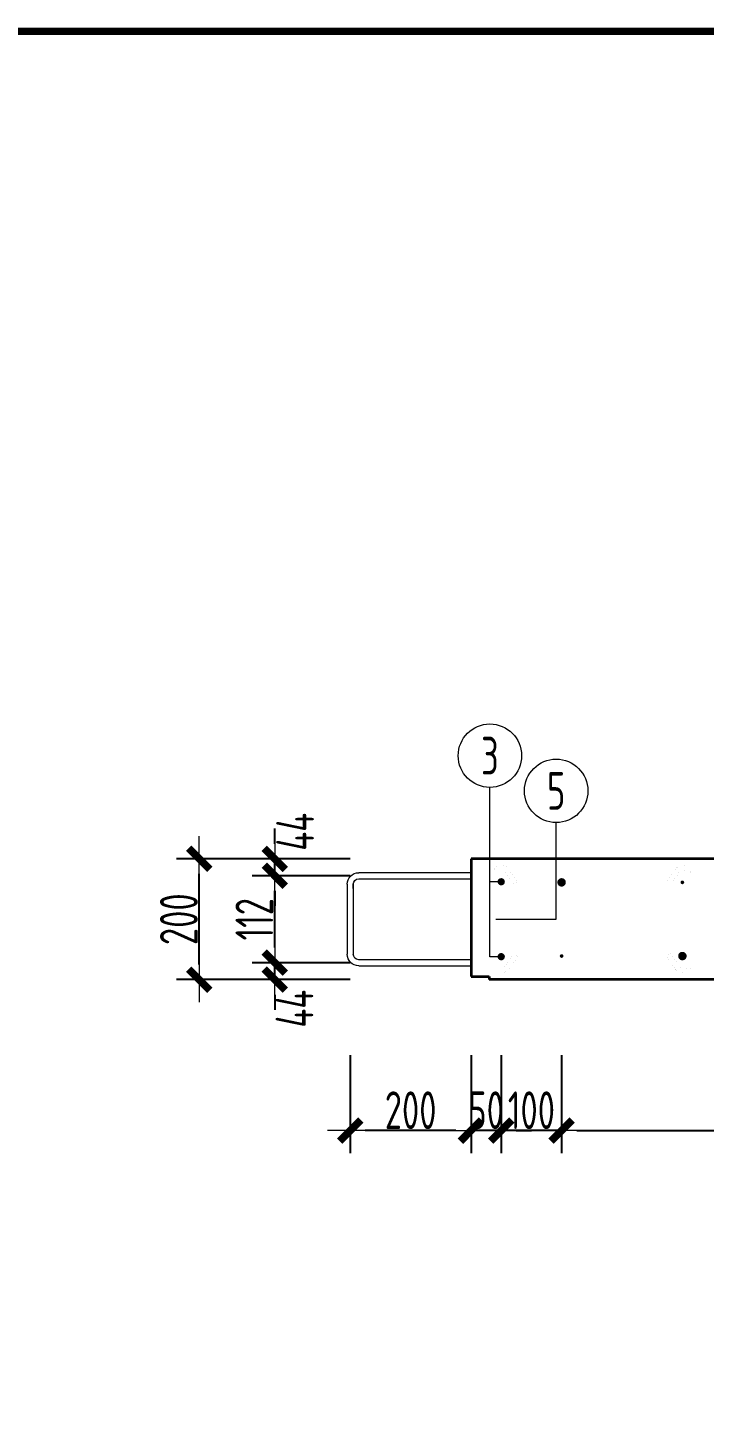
# Model space of a CAD drawing. Extents: x -85320 to 1679916, y -1321939 to 627.
# Drawn here: x 1213103 to 1217586, y -1086029 to -1076917 of the extents above; entities that cross this region are included whole.
import ezdxf
from ezdxf.enums import TextEntityAlignment as Align

# ---------------------------------------------------------------- set-up
doc = ezdxf.new("R2010")
doc.units = 0
doc.header["$LTSCALE"] = 1000
doc.layers.add('BORDER', color=7, linetype='Continuous')
doc.layers.add('拉模', color=7, linetype='Continuous')
for name, color, linetype, lineweight in [('直线', 7, 'Continuous', 18), ('预制墙墙身水平筋', 130, 'Continuous', 18), ('预制墙墙身纵向受力筋', 1, 'Continuous', 18), ('预制墙墙身纵向非受力筋', 94, 'Continuous', 18), ('预制墙墙身附加筋', 94, 'Continuous', 18), ('预制墙拉筋', 130, 'Continuous', 18), ('预制墙详图标注', 3, 'Continuous', 18), ('预制墙详图轮廓', 3, 'Continuous', 35)]:
    doc.layers.add(name, color=color, linetype=linetype, lineweight=lineweight)
doc.styles.add('样式 1', font='yjkeng.shx', dxfattribs={"width": 0.7, "bigfont": 'yjkchn.shx'})
doc.dimstyles.new('盈建科结构', dxfattribs={"dimscale": 100, "dimtxt": 2.5, "dimasz": 1, "dimexe": 1.5, "dimexo": 0.625, "dimgap": 0.1, "dimtad": 1, "dimdec": 0, "dimrnd": 1, "dimzin": 0, "dimdsep": 46, "dimtxsty": '样式 1', "dimblk": '_yjkbk', "dimblk1": 'ARCHTICK', "dimblk2": 'ARCHTICK', "dimcen": 0.09, "dimadec": 0, "dimazin": 0, "dimtfac": 1, "dimtdec": 4, "dimtix": 1, "dimtmove": 2, "dimatfit": 3, "dimfxl": 1, "dimtolj": 1, "dimtzin": 0, "dimarcsym": 0})

# ---------------------------------------------------------------- blocks, each defined once
blk = doc.blocks.new('_yjkbk')
blk.add_line((-1, 0), (1.5, 0))
blk.add_lwpolyline([(-0.7, -0.7, 0.5, 0.5, 0), (0.7, 0.7, 0.5, 0.5, 0)], format="xyseb")
blk = doc.blocks.new('*D3659')
at = {"layer": 'Defpoints', "color": 0, "transparency": 16777216}
for p in [(1216040.1, -1083722.1), (1216240.1, -1083722.1), (1216040.1, -1084222.1)]:
    blk.add_point(p, dxfattribs=at)
at = {"layer": '预制墙详图标注', "color": 0, "lineweight": -2, "transparency": 16777216}
for p, q in [((1216040.1, -1083722.1), (1216040.1, -1084372.1)), ((1216240.1, -1083722.1), (1216240.1, -1084372.1)), ((1215940.1, -1084222.1), (1215840.1, -1084222.1)), ((1216240.1, -1084222.1), (1216040.1, -1084222.1)), ((1216340.1, -1084222.1), (1216440.1, -1084222.1))]:
    blk.add_line(p, q, dxfattribs=at)
at = {"layer": '预制墙详图标注', "color": 0, "lineweight": -2, "transparency": 16777216, "xscale": 100, "yscale": 100, "zscale": 100}
blk.add_blockref('_yjkbk', (1216040.1, -1084222.1), dxfattribs=at)
at = {"layer": '预制墙详图标注', "color": 0, "lineweight": -2, "transparency": 16777216, "xscale": 100, "yscale": 100, "zscale": 100, "rotation": 180}
blk.add_blockref('_yjkbk', (1216240.1, -1084222.1), dxfattribs=at)
at = {"layer": '预制墙详图标注', "color": 0, "transparency": 16777216, "insert": (1216140.1, -1084212.1), "char_height": 250, "attachment_point": 8, "style": '样式 1'}
blk.add_mtext('\\A1;50', dxfattribs=at)
blk = doc.blocks.new('_ArchTick')
at = {"color": 0, "linetype": 'ByBlock', "const_width": 0.4}
blk.add_lwpolyline([(-0.5, -0.5), (0.5, 0.5)], dxfattribs=at)
blk = doc.blocks.new('*D3660')
at = {"layer": 'Defpoints', "color": 0, "transparency": 16777216}
for p in [(1215240.1, -1083722.1), (1216040.1, -1083722.1), (1215240.1, -1084222.1)]:
    blk.add_point(p, dxfattribs=at)
at = {"layer": '预制墙详图标注', "color": 0, "lineweight": -2, "transparency": 16777216}
for p, q in [((1215240.1, -1083722.1), (1215240.1, -1084372.1)), ((1216040.1, -1083722.1), (1216040.1, -1084372.1)), ((1215940.1, -1084222.1), (1215340.1, -1084222.1))]:
    blk.add_line(p, q, dxfattribs=at)
at = {"layer": '预制墙详图标注', "color": 0, "lineweight": -2, "transparency": 16777216, "xscale": 100, "yscale": 100, "zscale": 100, "rotation": 180}
blk.add_blockref('_yjkbk', (1215240.1, -1084222.1), dxfattribs=at)
at = {"layer": '预制墙详图标注', "color": 0, "lineweight": -2, "transparency": 16777216, "xscale": 100, "yscale": 100, "zscale": 100}
blk.add_blockref('_yjkbk', (1216040.1, -1084222.1), dxfattribs=at)
at = {"layer": '预制墙详图标注', "color": 0, "transparency": 16777216, "insert": (1215640.1, -1084212.1), "char_height": 250, "attachment_point": 8, "style": '样式 1'}
blk.add_mtext('\\A1;200', dxfattribs=at)
blk = doc.blocks.new('*D3581')
at = {"layer": 'Defpoints', "color": 0, "transparency": 16777216}
for p in [(1216640.1, -1083722.1), (1220640.1, -1083722.1), (1220640.1, -1084222.1)]:
    blk.add_point(p, dxfattribs=at)
at = {"layer": '预制墙详图标注', "color": 0, "lineweight": -2, "transparency": 16777216}
for p, q in [((1216640.1, -1083784.6), (1216640.1, -1084372.1)), ((1220640.1, -1083784.6), (1220640.1, -1084372.1)), ((1216740.1, -1084222.1), (1220540.1, -1084222.1))]:
    blk.add_line(p, q, dxfattribs=at)
at = {"layer": '预制墙详图标注', "color": 0, "lineweight": -2, "transparency": 16777216, "xscale": 100, "yscale": 100, "zscale": 100, "rotation": 180}
blk.add_blockref('_yjkbk', (1216640.1, -1084222.1), dxfattribs=at)
at = {"layer": '预制墙详图标注', "color": 0, "lineweight": -2, "transparency": 16777216, "xscale": 100, "yscale": 100, "zscale": 100}
blk.add_blockref('_yjkbk', (1220640.1, -1084222.1), dxfattribs=at)
at = {"layer": '预制墙详图标注', "color": 0, "transparency": 16777216, "insert": (1218640.1, -1084212.1), "char_height": 250, "attachment_point": 8, "style": '样式 1'}
blk.add_mtext('\\A1;5×200=1000', dxfattribs=at)
blk = doc.blocks.new('*D3582')
at = {"layer": 'Defpoints', "color": 0, "transparency": 16777216}
for p in [(1216240.1, -1083722.1), (1216640.1, -1083722.1), (1216240.1, -1084222.1)]:
    blk.add_point(p, dxfattribs=at)
at = {"layer": '预制墙详图标注', "color": 0, "lineweight": -2, "transparency": 16777216}
for p, q in [((1216240.1, -1083722.1), (1216240.1, -1084372.1)), ((1216640.1, -1083722.1), (1216640.1, -1084372.1)), ((1216140.1, -1084222.1), (1216040.1, -1084222.1)), ((1216640.1, -1084222.1), (1216240.1, -1084222.1)), ((1216740.1, -1084222.1), (1216840.1, -1084222.1))]:
    blk.add_line(p, q, dxfattribs=at)
at = {"layer": '预制墙详图标注', "color": 0, "lineweight": -2, "transparency": 16777216, "xscale": 100, "yscale": 100, "zscale": 100}
blk.add_blockref('_yjkbk', (1216240.1, -1084222.1), dxfattribs=at)
at = {"layer": '预制墙详图标注', "color": 0, "lineweight": -2, "transparency": 16777216, "xscale": 100, "yscale": 100, "zscale": 100, "rotation": 180}
blk.add_blockref('_yjkbk', (1216640.1, -1084222.1), dxfattribs=at)
at = {"layer": '预制墙详图标注', "color": 0, "transparency": 16777216, "insert": (1216440.1, -1084212.1), "char_height": 250, "attachment_point": 8, "style": '样式 1'}
blk.add_mtext('\\A1;100', dxfattribs=at)
blk = doc.blocks.new('*D3604')
at = {"layer": 'Defpoints', "color": 0, "transparency": 16777216}
for p in [(1214740.1, -1083110.1), (1215240.1, -1083110.1), (1215240.1, -1083222.1)]:
    blk.add_point(p, dxfattribs=at)
at = {"layer": '预制墙详图标注', "color": 0, "lineweight": -2, "transparency": 16777216}
for p, q in [((1214740.1, -1083010.1), (1214740.1, -1082910.1)), ((1215240.1, -1083110.1), (1214590.1, -1083110.1)), ((1214740.1, -1083222.1), (1214740.1, -1083110.1)), ((1215240.1, -1083222.1), (1214590.1, -1083222.1)), ((1214740.1, -1083322.1), (1214740.1, -1083422.1))]:
    blk.add_line(p, q, dxfattribs=at)
at = {"layer": '预制墙详图标注', "color": 0, "lineweight": -2, "transparency": 16777216, "xscale": 100, "yscale": 100, "zscale": 100}
for p, rotation in [((1214740.1, -1083110.1), 270), ((1214740.1, -1083222.1), 90)]:
    blk.add_blockref('_yjkbk', p, dxfattribs=dict(at, rotation=rotation))
at = {"layer": '预制墙详图标注', "color": 0, "transparency": 16777216, "insert": (1214996, -1083414.5), "char_height": 250, "attachment_point": 8, "rotation": 90, "style": '样式 1'}
blk.add_mtext('\\A1;44', dxfattribs=at)
blk = doc.blocks.new('*D3605')
at = {"layer": 'Defpoints', "color": 0, "transparency": 16777216}
for p in [(1214740.1, -1082534.1), (1215240.1, -1082534.1), (1215240.1, -1083110.1)]:
    blk.add_point(p, dxfattribs=at)
at = {"layer": '预制墙详图标注', "color": 0, "lineweight": -2, "transparency": 16777216}
for p, q in [((1215240.1, -1082534.1), (1214590.1, -1082534.1)), ((1214740.1, -1083010.1), (1214740.1, -1082634.1)), ((1215240.1, -1083110.1), (1214590.1, -1083110.1))]:
    blk.add_line(p, q, dxfattribs=at)
at = {"layer": '预制墙详图标注', "color": 0, "lineweight": -2, "transparency": 16777216, "xscale": 100, "yscale": 100, "zscale": 100}
for p, rotation in [((1214740.1, -1082534.1), 90), ((1214740.1, -1083110.1), 270)]:
    blk.add_blockref('_yjkbk', p, dxfattribs=dict(at, rotation=rotation))
at = {"layer": '预制墙详图标注', "color": 0, "transparency": 16777216, "insert": (1214730.1, -1082822.1), "char_height": 250, "attachment_point": 8, "rotation": 90, "style": '样式 1'}
blk.add_mtext('\\A1;112', dxfattribs=at)
blk = doc.blocks.new('*D3606')
at = {"layer": 'Defpoints', "color": 0, "transparency": 16777216}
for p in [(1214740.1, -1082422.1), (1215240.1, -1082422.1), (1215240.1, -1082534.1)]:
    blk.add_point(p, dxfattribs=at)
at = {"layer": '预制墙详图标注', "color": 0, "lineweight": -2, "transparency": 16777216}
for p, q in [((1214740.1, -1082322.1), (1214740.1, -1082222.1)), ((1215240.1, -1082422.1), (1214590.1, -1082422.1)), ((1214740.1, -1082534.1), (1214740.1, -1082422.1)), ((1215240.1, -1082534.1), (1214590.1, -1082534.1)), ((1214740.1, -1082634.1), (1214740.1, -1082734.1))]:
    blk.add_line(p, q, dxfattribs=at)
at = {"layer": '预制墙详图标注', "color": 0, "lineweight": -2, "transparency": 16777216, "xscale": 100, "yscale": 100, "zscale": 100}
for p, rotation in [((1214740.1, -1082422.1), 270), ((1214740.1, -1082534.1), 90)]:
    blk.add_blockref('_yjkbk', p, dxfattribs=dict(at, rotation=rotation))
at = {"layer": '预制墙详图标注', "color": 0, "transparency": 16777216, "insert": (1215000.1, -1082243), "char_height": 250, "attachment_point": 8, "rotation": 90, "style": '样式 1'}
blk.add_mtext('\\A1;44', dxfattribs=at)
blk = doc.blocks.new('*D3607')
at = {"layer": 'Defpoints', "color": 0, "transparency": 16777216}
for p in [(1214240.1, -1082422.1), (1214740.1, -1082422.1), (1214740.1, -1083222.1)]:
    blk.add_point(p, dxfattribs=at)
at = {"layer": '预制墙详图标注', "color": 0, "lineweight": -2, "transparency": 16777216}
for p, q in [((1214677.6, -1082422.1), (1214090.1, -1082422.1)), ((1214240.1, -1083122.1), (1214240.1, -1082522.1)), ((1214677.6, -1083222.1), (1214090.1, -1083222.1))]:
    blk.add_line(p, q, dxfattribs=at)
at = {"layer": '预制墙详图标注', "color": 0, "lineweight": -2, "transparency": 16777216, "xscale": 100, "yscale": 100, "zscale": 100}
for p, rotation in [((1214240.1, -1082422.1), 90), ((1214240.1, -1083222.1), 270)]:
    blk.add_blockref('_yjkbk', p, dxfattribs=dict(at, rotation=rotation))
at = {"layer": '预制墙详图标注', "color": 0, "transparency": 16777216, "insert": (1214230.1, -1082822.1), "char_height": 250, "attachment_point": 8, "rotation": 90, "style": '样式 1'}
blk.add_mtext('\\A1;200', dxfattribs=at)
blk = doc.blocks.new('图框1')
at = {"layer": 'BORDER', "const_width": 50}
blk.add_lwpolyline([(1377778.9, -823088.7), (1377778.9, -783088.7), (1433678.9, -783088.7), (1433678.9, -823088.7)], close=True, dxfattribs=at)
blk = doc.blocks.new('闭口右')
at = {"layer": '预制墙墙身水平筋', "lineweight": 18}
for p, q in [((1039314.4, -832442.8), (1040057.8, -832442.8)), ((1039314.4, -832442.8), (1040057.8, -832442.8)), ((1039314.4, -832442.8), (1040057.8, -832442.8)), ((1039314.4, -832442.8), (1040057.8, -832442.8)), ((1039314.4, -832442.8), (1040057.8, -832442.8)), ((1039314.4, -832442.8), (1040057.8, -832442.8)), ((1039314.4, -832442.8), (1040057.8, -832442.8)), ((1039314.4, -832442.8), (1040057.8, -832442.8)), ((1039314.4, -832442.8), (1040057.8, -832442.8)), ((1039314.4, -832442.8), (1040057.8, -832442.8)), ((1039314.4, -832442.8), (1040057.8, -832442.8)), ((1039314.4, -832442.8), (1040057.8, -832442.8)), ((1039314.4, -832442.8), (1040057.8, -832442.8)), ((1039314.4, -832442.8), (1040057.8, -832442.8)), ((1039314.4, -832442.8), (1040057.8, -832442.8)), ((1040057.8, -832482.8), (1039314.4, -832482.8)), ((1040057.8, -832482.8), (1039314.4, -832482.8)), ((1040057.8, -832482.8), (1039314.4, -832482.8)), ((1040057.8, -832482.8), (1039314.4, -832482.8)), ((1040057.8, -832482.8), (1039314.4, -832482.8)), ((1040057.8, -832482.8), (1039314.4, -832482.8)), ((1040057.8, -832482.8), (1039314.4, -832482.8)), ((1040057.8, -832482.8), (1039314.4, -832482.8)), ((1040057.8, -832482.8), (1039314.4, -832482.8)), ((1040057.8, -832482.8), (1039314.4, -832482.8)), ((1040057.8, -832482.8), (1039314.4, -832482.8)), ((1040057.8, -832482.8), (1039314.4, -832482.8)), ((1040057.8, -832482.8), (1039314.4, -832482.8)), ((1040057.8, -832482.8), (1039314.4, -832482.8)), ((1040057.8, -832482.8), (1039314.4, -832482.8)), ((1040094.4, -832547.7), (1040094.4, -832519.4)), ((1040094.4, -832547.7), (1040094.4, -832519.4)), ((1040094.4, -832547.7), (1040094.4, -832519.4)), ((1040094.4, -832547.7), (1040094.4, -832519.4)), ((1040094.4, -832547.7), (1040094.4, -832519.4)), ((1040094.4, -832547.7), (1040094.4, -832519.4)), ((1040094.4, -832547.7), (1040094.4, -832519.4)), ((1040094.4, -832547.7), (1040094.4, -832519.4)), ((1040094.4, -832547.7), (1040094.4, -832519.4)), ((1040094.4, -832547.7), (1040094.4, -832519.4)), ((1040094.4, -832547.7), (1040094.4, -832519.4)), ((1040094.4, -832547.7), (1040094.4, -832519.4)), ((1040094.4, -832547.7), (1040094.4, -832519.4)), ((1040094.4, -832547.7), (1040094.4, -832519.4)), ((1040094.4, -832547.7), (1040094.4, -832519.4)), ((1040134.4, -832519.4), (1040134.4, -832547.7)), ((1040134.4, -832519.4), (1040134.4, -832547.7)), ((1040134.4, -832519.4), (1040134.4, -832547.7)), ((1040134.4, -832519.4), (1040134.4, -832547.7)), ((1040134.4, -832519.4), (1040134.4, -832547.7)), ((1040134.4, -832519.4), (1040134.4, -832547.7)), ((1040134.4, -832519.4), (1040134.4, -832547.7)), ((1040134.4, -832519.4), (1040134.4, -832547.7)), ((1040134.4, -832519.4), (1040134.4, -832547.7)), ((1040134.4, -832519.4), (1040134.4, -832547.7)), ((1040134.4, -832519.4), (1040134.4, -832547.7)), ((1040134.4, -832519.4), (1040134.4, -832547.7)), ((1040134.4, -832519.4), (1040134.4, -832547.7)), ((1040134.4, -832519.4), (1040134.4, -832547.7)), ((1040134.4, -832519.4), (1040134.4, -832547.7)), ((1039314.4, -833018.8), (1040057.8, -833018.8)), ((1039314.4, -833018.8), (1040057.8, -833018.8)), ((1039314.4, -833018.8), (1040057.8, -833018.8)), ((1039314.4, -833018.8), (1040057.8, -833018.8)), ((1039314.4, -833018.8), (1040057.8, -833018.8)), ((1039314.4, -833018.8), (1040057.8, -833018.8)), ((1039314.4, -833018.8), (1040057.8, -833018.8)), ((1039314.4, -833018.8), (1040057.8, -833018.8)), ((1039314.4, -833018.8), (1040057.8, -833018.8)), ((1039314.4, -833018.8), (1040057.8, -833018.8)), ((1039314.4, -833018.8), (1040057.8, -833018.8)), ((1039314.4, -833018.8), (1040057.8, -833018.8)), ((1039314.4, -833018.8), (1040057.8, -833018.8)), ((1039314.4, -833018.8), (1040057.8, -833018.8)), ((1039314.4, -833018.8), (1040057.8, -833018.8)), ((1040057.8, -833058.8), (1039314.4, -833058.8))]:
    blk.add_line(p, q, dxfattribs=at)
at = {"layer": '预制墙墙身水平筋', "color": 4}
for p, q in [((1040094.4, -832519.4), (1040094.4, -832982.3)), ((1040134.4, -832519.4), (1040134.4, -832982.3))]:
    blk.add_line(p, q, dxfattribs=at)
at = {"layer": '预制墙墙身水平筋', "lineweight": 18}
for centre, radius, start, end in [((1040057.8, -832519.4), 76.6, 360, 90), ((1040057.8, -832519.4), 76.6, 360, 90), ((1040057.8, -832519.4), 76.6, 360, 90), ((1040057.8, -832519.4), 76.6, 360, 90), ((1040057.8, -832519.4), 76.6, 360, 90), ((1040057.8, -832519.4), 76.6, 360, 90), ((1040057.8, -832519.4), 76.6, 360, 90), ((1040057.8, -832519.4), 76.6, 360, 90), ((1040057.8, -832519.4), 76.6, 360, 90), ((1040057.8, -832519.4), 76.6, 360, 90), ((1040057.8, -832519.4), 76.6, 360, 90), ((1040057.8, -832519.4), 76.6, 360, 90), ((1040057.8, -832519.4), 76.6, 360, 90), ((1040057.8, -832519.4), 76.6, 360, 90), ((1040057.8, -832519.4), 36.6, 360, 90), ((1040057.8, -832519.4), 36.6, 360, 90), ((1040057.8, -832519.4), 36.6, 360, 90), ((1040057.8, -832519.4), 36.6, 360, 90), ((1040057.8, -832519.4), 36.6, 360, 90), ((1040057.8, -832519.4), 36.6, 360, 90), ((1040057.8, -832519.4), 36.6, 360, 90), ((1040057.8, -832519.4), 36.6, 360, 90), ((1040057.8, -832519.4), 36.6, 360, 90), ((1040057.8, -832519.4), 36.6, 360, 90), ((1040057.8, -832519.4), 36.6, 360, 90), ((1040057.8, -832519.4), 36.6, 360, 90), ((1040057.8, -832519.4), 36.6, 360, 90), ((1040057.8, -832519.4), 36.6, 360, 90), ((1040057.8, -832982.3), 36.6, 270, 0), ((1040057.8, -832982.3), 76.6, 270, 0), ((1040057.8, -832982.3), 36.6, 270, 0), ((1040057.8, -832982.3), 76.6, 270, 0), ((1040057.8, -832982.3), 36.6, 270, 0), ((1040057.8, -832982.3), 76.6, 270, 0), ((1040057.8, -832982.3), 36.6, 270, 0), ((1040057.8, -832982.3), 76.6, 270, 0), ((1040057.8, -832982.3), 36.6, 270, 0), ((1040057.8, -832982.3), 76.6, 270, 0), ((1040057.8, -832982.3), 36.6, 270, 0), ((1040057.8, -832982.3), 76.6, 270, 0), ((1040057.8, -832982.3), 36.6, 270, 0), ((1040057.8, -832982.3), 76.6, 270, 0), ((1040057.8, -832982.3), 36.6, 270, 0), ((1040057.8, -832982.3), 76.6, 270, 0), ((1040057.8, -832982.3), 36.6, 270, 0), ((1040057.8, -832982.3), 76.6, 270, 0), ((1040057.8, -832982.3), 36.6, 270, 0), ((1040057.8, -832982.3), 76.6, 270, 0), ((1040057.8, -832982.3), 36.6, 270, 0), ((1040057.8, -832982.3), 76.6, 270, 0), ((1040057.8, -832982.3), 36.6, 270, 0), ((1040057.8, -832982.3), 76.6, 270, 0), ((1040057.8, -832982.3), 36.6, 270, 0), ((1040057.8, -832982.3), 76.6, 270, 0), ((1040057.8, -832982.3), 36.6, 270, 0), ((1040057.8, -832982.3), 76.6, 270, 0)]:
    blk.add_arc(centre, radius, start, end, dxfattribs=at)

msp = doc.modelspace()

# ---------------------------------------------------------------- linework, layer by layer
at = {"layer": '直线', "lineweight": 18}
msp.add_line((1216240.149, -1082574.058), (1216165.149, -1082574.058), dxfattribs=at)
for points in [[(1216240.149, -1083070.058), (1216165.149, -1083070.058), (1216165.149, -1081949.058)], [(1216204.149, -1082822.058), (1216604.149, -1082822.058), (1216604.149, -1082182.058)]]:
    msp.add_lwpolyline(points, dxfattribs=at)
for centre in [(1216165.149, -1081739.058), (1216604.149, -1081972.058)]:
    msp.add_circle(centre, 210, dxfattribs=at)
at = {"layer": '预制墙墙身水平筋', "lineweight": 18, "const_width": 0.18}
for points in [[(1221240.149, -1082514.058), (1216040.149, -1082514.058)], [(1221240.149, -1082514.058), (1216040.149, -1082514.058)], [(1221240.149, -1082514.058), (1216040.149, -1082514.058)], [(1221240.149, -1082514.058), (1216040.149, -1082514.058)], [(1221240.149, -1082514.058), (1216040.149, -1082514.058)], [(1221240.149, -1082514.058), (1216040.149, -1082514.058)], [(1221240.149, -1082514.058), (1216040.149, -1082514.058)], [(1221240.149, -1082514.058), (1216040.149, -1082514.058)], [(1221240.149, -1082514.058), (1216040.149, -1082514.058)], [(1221240.149, -1082514.058), (1216040.149, -1082514.058)], [(1221240.149, -1082514.058), (1216040.149, -1082514.058)], [(1221240.149, -1082514.058), (1216040.149, -1082514.058)], [(1221240.149, -1082514.058), (1216040.149, -1082514.058)], [(1221240.149, -1082514.058), (1216040.149, -1082514.058)], [(1221240.149, -1082514.058), (1216040.149, -1082514.058)], [(1216040.149, -1082554.058), (1221240.149, -1082554.058)], [(1216040.149, -1082554.058), (1221240.149, -1082554.058)], [(1216040.149, -1082554.058), (1221240.149, -1082554.058)], [(1216040.149, -1082554.058), (1221240.149, -1082554.058)], [(1216040.149, -1082554.058), (1221240.149, -1082554.058)], [(1216040.149, -1082554.058), (1221240.149, -1082554.058)], [(1216040.149, -1082554.058), (1221240.149, -1082554.058)], [(1216040.149, -1082554.058), (1221240.149, -1082554.058)], [(1216040.149, -1082554.058), (1221240.149, -1082554.058)], [(1216040.149, -1082554.058), (1221240.149, -1082554.058)], [(1216040.149, -1082554.058), (1221240.149, -1082554.058)], [(1216040.149, -1082554.058), (1221240.149, -1082554.058)], [(1216040.149, -1082554.058), (1221240.149, -1082554.058)], [(1216040.149, -1082554.058), (1221240.149, -1082554.058)], [(1216040.149, -1082554.058), (1221240.149, -1082554.058)], [(1221240.149, -1083090.058), (1216040.149, -1083090.058)], [(1221240.149, -1083090.058), (1216040.149, -1083090.058)], [(1221240.149, -1083090.058), (1216040.149, -1083090.058)], [(1221240.149, -1083090.058), (1216040.149, -1083090.058)], [(1221240.149, -1083090.058), (1216040.149, -1083090.058)], [(1221240.149, -1083090.058), (1216040.149, -1083090.058)], [(1221240.149, -1083090.058), (1216040.149, -1083090.058)], [(1221240.149, -1083090.058), (1216040.149, -1083090.058)], [(1221240.149, -1083090.058), (1216040.149, -1083090.058)], [(1221240.149, -1083090.058), (1216040.149, -1083090.058)], [(1221240.149, -1083090.058), (1216040.149, -1083090.058)], [(1221240.149, -1083090.058), (1216040.149, -1083090.058)], [(1221240.149, -1083090.058), (1216040.149, -1083090.058)], [(1221240.149, -1083090.058), (1216040.149, -1083090.058)], [(1221240.149, -1083090.058), (1216040.149, -1083090.058)], [(1216040.149, -1083130.058), (1221240.149, -1083130.058)], [(1216040.149, -1083130.058), (1221240.149, -1083130.058)], [(1216040.149, -1083130.058), (1221240.149, -1083130.058)], [(1216040.149, -1083130.058), (1221240.149, -1083130.058)], [(1216040.149, -1083130.058), (1221240.149, -1083130.058)], [(1216040.149, -1083130.058), (1221240.149, -1083130.058)], [(1216040.149, -1083130.058), (1221240.149, -1083130.058)], [(1216040.149, -1083130.058), (1221240.149, -1083130.058)], [(1216040.149, -1083130.058), (1221240.149, -1083130.058)], [(1216040.149, -1083130.058), (1221240.149, -1083130.058)], [(1216040.149, -1083130.058), (1221240.149, -1083130.058)], [(1216040.149, -1083130.058), (1221240.149, -1083130.058)], [(1216040.149, -1083130.058), (1221240.149, -1083130.058)], [(1216040.149, -1083130.058), (1221240.149, -1083130.058)], [(1216040.149, -1083130.058), (1221240.149, -1083130.058)]]:
    msp.add_lwpolyline(points, dxfattribs=at)
at = {"layer": '预制墙墙身纵向受力筋', "lineweight": 18, "const_width": 28}
for points in [[(1216626.149, -1082578.058, -1), (1216654.149, -1082578.058, -1)], [(1217426.149, -1083066.058, -1), (1217454.149, -1083066.058, -1)]]:
    msp.add_lwpolyline(points, format="xyb", close=True, dxfattribs=at)
at = {"layer": '预制墙墙身纵向非受力筋', "lineweight": 18, "const_width": 12}
for points in [[(1217434.149, -1082578.058, -1), (1217446.149, -1082578.058, -1)], [(1216634.149, -1083066.058, -1), (1216646.149, -1083066.058, -1)]]:
    msp.add_lwpolyline(points, format="xyb", close=True, dxfattribs=at)
at = {"layer": '预制墙墙身附加筋', "lineweight": 18, "const_width": 24}
for points in [[(1216228.149, -1082574.058, -1), (1216252.149, -1082574.058, -1)], [(1216228.149, -1083070.058, -1), (1216252.149, -1083070.058, -1)]]:
    msp.add_lwpolyline(points, format="xyb", close=True, dxfattribs=at)
at = {"layer": '预制墙拉筋', "lineweight": 18, "const_width": 0.18}
for points in [[(1216323.518, -1083050.416), (1216268.405, -1083128.328, -0.24342753), (1216234.146, -1083146.058), (1216219.147, -1083146.058), (1216219.147, -1083148.06, -0.41421357), (1216218.146, -1083147.059), (1216220.149, -1083147.059), (1216220.149, -1082512.055, -0.41421357), (1216234.146, -1082498.058), (1216249.145, -1082498.058, -0.24342753), (1216259.743, -1082503.543), (1216323.518, -1082593.699), (1216349.643, -1082575.219), (1216285.868, -1082485.063, 0.24342753), (1216249.145, -1082466.058), (1216234.146, -1082466.058, 0.41421357), (1216188.149, -1082512.055), (1216188.149, -1083147.059, 0.41421357), (1216219.147, -1083178.058), (1216234.146, -1083178.058, 0.24342753), (1216294.53, -1083146.808), (1216349.643, -1083068.896)], [(1216323.518, -1083050.416), (1216268.405, -1083128.328, -0.24342753), (1216234.146, -1083146.058), (1216219.147, -1083146.058), (1216219.147, -1083148.06, -0.41421357), (1216218.146, -1083147.059), (1216220.149, -1083147.059), (1216220.149, -1082512.055, -0.41421357), (1216234.146, -1082498.058), (1216249.145, -1082498.058, -0.24342753), (1216259.743, -1082503.543), (1216323.518, -1082593.699), (1216349.643, -1082575.219), (1216285.868, -1082485.063, 0.24342753), (1216249.145, -1082466.058), (1216234.146, -1082466.058, 0.41421357), (1216188.149, -1082512.055), (1216188.149, -1083147.059, 0.41421357), (1216219.147, -1083178.058), (1216234.146, -1083178.058, 0.24342753), (1216294.53, -1083146.808), (1216349.643, -1083068.896)], [(1216323.518, -1083050.416), (1216268.405, -1083128.328, -0.24342753), (1216234.146, -1083146.058), (1216219.147, -1083146.058), (1216219.147, -1083148.06, -0.41421357), (1216218.146, -1083147.059), (1216220.149, -1083147.059), (1216220.149, -1082512.055, -0.41421357), (1216234.146, -1082498.058), (1216249.145, -1082498.058, -0.24342753), (1216259.743, -1082503.543), (1216323.518, -1082593.699), (1216349.643, -1082575.219), (1216285.868, -1082485.063, 0.24342753), (1216249.145, -1082466.058), (1216234.146, -1082466.058, 0.41421357), (1216188.149, -1082512.055), (1216188.149, -1083147.059, 0.41421357), (1216219.147, -1083178.058), (1216234.146, -1083178.058, 0.24342753), (1216294.53, -1083146.808), (1216349.643, -1083068.896)], [(1216323.518, -1083050.416), (1216268.405, -1083128.328, -0.24342753), (1216234.146, -1083146.058), (1216219.147, -1083146.058), (1216219.147, -1083148.06, -0.41421357), (1216218.146, -1083147.059), (1216220.149, -1083147.059), (1216220.149, -1082512.055, -0.41421357), (1216234.146, -1082498.058), (1216249.145, -1082498.058, -0.24342753), (1216259.743, -1082503.543), (1216323.518, -1082593.699), (1216349.643, -1082575.219), (1216285.868, -1082485.063, 0.24342753), (1216249.145, -1082466.058), (1216234.146, -1082466.058, 0.41421357), (1216188.149, -1082512.055), (1216188.149, -1083147.059, 0.41421357), (1216219.147, -1083178.058), (1216234.146, -1083178.058, 0.24342753), (1216294.53, -1083146.808), (1216349.643, -1083068.896)], [(1216323.518, -1083050.416), (1216268.405, -1083128.328, -0.24342753), (1216234.146, -1083146.058), (1216219.147, -1083146.058), (1216219.147, -1083148.06, -0.41421357), (1216218.146, -1083147.059), (1216220.149, -1083147.059), (1216220.149, -1082512.055, -0.41421357), (1216234.146, -1082498.058), (1216249.145, -1082498.058, -0.24342753), (1216259.743, -1082503.543), (1216323.518, -1082593.699), (1216349.643, -1082575.219), (1216285.868, -1082485.063, 0.24342753), (1216249.145, -1082466.058), (1216234.146, -1082466.058, 0.41421357), (1216188.149, -1082512.055), (1216188.149, -1083147.059, 0.41421357), (1216219.147, -1083178.058), (1216234.146, -1083178.058, 0.24342753), (1216294.53, -1083146.808), (1216349.643, -1083068.896)], [(1216323.518, -1083050.416), (1216268.405, -1083128.328, -0.24342753), (1216234.146, -1083146.058), (1216219.147, -1083146.058), (1216219.147, -1083148.06, -0.41421357), (1216218.146, -1083147.059), (1216220.149, -1083147.059), (1216220.149, -1082512.055, -0.41421357), (1216234.146, -1082498.058), (1216249.145, -1082498.058, -0.24342753), (1216259.743, -1082503.543), (1216323.518, -1082593.699), (1216349.643, -1082575.219), (1216285.868, -1082485.063, 0.24342753), (1216249.145, -1082466.058), (1216234.146, -1082466.058, 0.41421357), (1216188.149, -1082512.055), (1216188.149, -1083147.059, 0.41421357), (1216219.147, -1083178.058), (1216234.146, -1083178.058, 0.24342753), (1216294.53, -1083146.808), (1216349.643, -1083068.896)], [(1216323.518, -1083050.416), (1216268.405, -1083128.328, -0.24342753), (1216234.146, -1083146.058), (1216219.147, -1083146.058), (1216219.147, -1083148.06, -0.41421357), (1216218.146, -1083147.059), (1216220.149, -1083147.059), (1216220.149, -1082512.055, -0.41421357), (1216234.146, -1082498.058), (1216249.145, -1082498.058, -0.24342753), (1216259.743, -1082503.543), (1216323.518, -1082593.699), (1216349.643, -1082575.219), (1216285.868, -1082485.063, 0.24342753), (1216249.145, -1082466.058), (1216234.146, -1082466.058, 0.41421357), (1216188.149, -1082512.055), (1216188.149, -1083147.059, 0.41421357), (1216219.147, -1083178.058), (1216234.146, -1083178.058, 0.24342753), (1216294.53, -1083146.808), (1216349.643, -1083068.896)], [(1216323.518, -1083050.416), (1216268.405, -1083128.328, -0.24342753), (1216234.146, -1083146.058), (1216219.147, -1083146.058), (1216219.147, -1083148.06, -0.41421357), (1216218.146, -1083147.059), (1216220.149, -1083147.059), (1216220.149, -1082512.055, -0.41421357), (1216234.146, -1082498.058), (1216249.145, -1082498.058, -0.24342753), (1216259.743, -1082503.543), (1216323.518, -1082593.699), (1216349.643, -1082575.219), (1216285.868, -1082485.063, 0.24342753), (1216249.145, -1082466.058), (1216234.146, -1082466.058, 0.41421357), (1216188.149, -1082512.055), (1216188.149, -1083147.059, 0.41421357), (1216219.147, -1083178.058), (1216234.146, -1083178.058, 0.24342753), (1216294.53, -1083146.808), (1216349.643, -1083068.896)], [(1216323.518, -1083050.416), (1216268.405, -1083128.328, -0.24342753), (1216234.146, -1083146.058), (1216219.147, -1083146.058), (1216219.147, -1083148.06, -0.41421357), (1216218.146, -1083147.059), (1216220.149, -1083147.059), (1216220.149, -1082512.055, -0.41421357), (1216234.146, -1082498.058), (1216249.145, -1082498.058, -0.24342753), (1216259.743, -1082503.543), (1216323.518, -1082593.699), (1216349.643, -1082575.219), (1216285.868, -1082485.063, 0.24342753), (1216249.145, -1082466.058), (1216234.146, -1082466.058, 0.41421357), (1216188.149, -1082512.055), (1216188.149, -1083147.059, 0.41421357), (1216219.147, -1083178.058), (1216234.146, -1083178.058, 0.24342753), (1216294.53, -1083146.808), (1216349.643, -1083068.896)], [(1216323.518, -1083050.416), (1216268.405, -1083128.328, -0.24342753), (1216234.146, -1083146.058), (1216219.147, -1083146.058), (1216219.147, -1083148.06, -0.41421357), (1216218.146, -1083147.059), (1216220.149, -1083147.059), (1216220.149, -1082512.055, -0.41421357), (1216234.146, -1082498.058), (1216249.145, -1082498.058, -0.24342753), (1216259.743, -1082503.543), (1216323.518, -1082593.699), (1216349.643, -1082575.219), (1216285.868, -1082485.063, 0.24342753), (1216249.145, -1082466.058), (1216234.146, -1082466.058, 0.41421357), (1216188.149, -1082512.055), (1216188.149, -1083147.059, 0.41421357), (1216219.147, -1083178.058), (1216234.146, -1083178.058, 0.24342753), (1216294.53, -1083146.808), (1216349.643, -1083068.896)], [(1216323.518, -1083050.416), (1216268.405, -1083128.328, -0.24342753), (1216234.146, -1083146.058), (1216219.147, -1083146.058), (1216219.147, -1083148.06, -0.41421357), (1216218.146, -1083147.059), (1216220.149, -1083147.059), (1216220.149, -1082512.055, -0.41421357), (1216234.146, -1082498.058), (1216249.145, -1082498.058, -0.24342753), (1216259.743, -1082503.543), (1216323.518, -1082593.699), (1216349.643, -1082575.219), (1216285.868, -1082485.063, 0.24342753), (1216249.145, -1082466.058), (1216234.146, -1082466.058, 0.41421357), (1216188.149, -1082512.055), (1216188.149, -1083147.059, 0.41421357), (1216219.147, -1083178.058), (1216234.146, -1083178.058, 0.24342753), (1216294.53, -1083146.808), (1216349.643, -1083068.896)], [(1216323.518, -1083050.416), (1216268.405, -1083128.328, -0.24342753), (1216234.146, -1083146.058), (1216219.147, -1083146.058), (1216219.147, -1083148.06, -0.41421357), (1216218.146, -1083147.059), (1216220.149, -1083147.059), (1216220.149, -1082512.055, -0.41421357), (1216234.146, -1082498.058), (1216249.145, -1082498.058, -0.24342753), (1216259.743, -1082503.543), (1216323.518, -1082593.699), (1216349.643, -1082575.219), (1216285.868, -1082485.063, 0.24342753), (1216249.145, -1082466.058), (1216234.146, -1082466.058, 0.41421357), (1216188.149, -1082512.055), (1216188.149, -1083147.059, 0.41421357), (1216219.147, -1083178.058), (1216234.146, -1083178.058, 0.24342753), (1216294.53, -1083146.808), (1216349.643, -1083068.896)], [(1216323.518, -1083050.416), (1216268.405, -1083128.328, -0.24342753), (1216234.146, -1083146.058), (1216219.147, -1083146.058), (1216219.147, -1083148.06, -0.41421357), (1216218.146, -1083147.059), (1216220.149, -1083147.059), (1216220.149, -1082512.055, -0.41421357), (1216234.146, -1082498.058), (1216249.145, -1082498.058, -0.24342753), (1216259.743, -1082503.543), (1216323.518, -1082593.699), (1216349.643, -1082575.219), (1216285.868, -1082485.063, 0.24342753), (1216249.145, -1082466.058), (1216234.146, -1082466.058, 0.41421357), (1216188.149, -1082512.055), (1216188.149, -1083147.059, 0.41421357), (1216219.147, -1083178.058), (1216234.146, -1083178.058, 0.24342753), (1216294.53, -1083146.808), (1216349.643, -1083068.896)], [(1216323.518, -1083050.416), (1216268.405, -1083128.328, -0.24342753), (1216234.146, -1083146.058), (1216219.147, -1083146.058), (1216219.147, -1083148.06, -0.41421357), (1216218.146, -1083147.059), (1216220.149, -1083147.059), (1216220.149, -1082512.055, -0.41421357), (1216234.146, -1082498.058), (1216249.145, -1082498.058, -0.24342753), (1216259.743, -1082503.543), (1216323.518, -1082593.699), (1216349.643, -1082575.219), (1216285.868, -1082485.063, 0.24342753), (1216249.145, -1082466.058), (1216234.146, -1082466.058, 0.41421357), (1216188.149, -1082512.055), (1216188.149, -1083147.059, 0.41421357), (1216219.147, -1083178.058), (1216234.146, -1083178.058, 0.24342753), (1216294.53, -1083146.808), (1216349.643, -1083068.896)], [(1216323.518, -1083050.416), (1216268.405, -1083128.328, -0.24342753), (1216234.146, -1083146.058), (1216219.147, -1083146.058), (1216219.147, -1083148.06, -0.41421357), (1216218.146, -1083147.059), (1216220.149, -1083147.059), (1216220.149, -1082512.055, -0.41421357), (1216234.146, -1082498.058), (1216249.145, -1082498.058, -0.24342753), (1216259.743, -1082503.543), (1216323.518, -1082593.699), (1216349.643, -1082575.219), (1216285.868, -1082485.063, 0.24342753), (1216249.145, -1082466.058), (1216234.146, -1082466.058, 0.41421357), (1216188.149, -1082512.055), (1216188.149, -1083147.059, 0.41421357), (1216219.147, -1083178.058), (1216234.146, -1083178.058, 0.24342753), (1216294.53, -1083146.808), (1216349.643, -1083068.896)], [(1217334.654, -1083068.896), (1217389.767, -1083146.808, 0.24342753), (1217450.151, -1083178.058), (1217465.15, -1083178.058, 0.41421357), (1217496.149, -1083147.059), (1217496.149, -1082512.055, 0.41421357), (1217450.151, -1082466.058), (1217435.152, -1082466.058, 0.24342753), (1217398.429, -1082485.063), (1217334.654, -1082575.219), (1217360.779, -1082593.699), (1217424.554, -1082503.543, -0.24342753), (1217435.152, -1082498.058), (1217450.151, -1082498.058, -0.41421357), (1217464.149, -1082512.055), (1217464.149, -1083147.059), (1217466.151, -1083147.059, -0.41421357), (1217465.15, -1083148.06), (1217465.15, -1083146.058), (1217450.151, -1083146.058, -0.24342753), (1217415.892, -1083128.328), (1217360.779, -1083050.416)], [(1217334.654, -1083068.896), (1217389.767, -1083146.808, 0.24342753), (1217450.151, -1083178.058), (1217465.15, -1083178.058, 0.41421357), (1217496.149, -1083147.059), (1217496.149, -1082512.055, 0.41421357), (1217450.151, -1082466.058), (1217435.152, -1082466.058, 0.24342753), (1217398.429, -1082485.063), (1217334.654, -1082575.219), (1217360.779, -1082593.699), (1217424.554, -1082503.543, -0.24342753), (1217435.152, -1082498.058), (1217450.151, -1082498.058, -0.41421357), (1217464.149, -1082512.055), (1217464.149, -1083147.059), (1217466.151, -1083147.059, -0.41421357), (1217465.15, -1083148.06), (1217465.15, -1083146.058), (1217450.151, -1083146.058, -0.24342753), (1217415.892, -1083128.328), (1217360.779, -1083050.416)], [(1217334.654, -1083068.896), (1217389.767, -1083146.808, 0.24342753), (1217450.151, -1083178.058), (1217465.15, -1083178.058, 0.41421357), (1217496.149, -1083147.059), (1217496.149, -1082512.055, 0.41421357), (1217450.151, -1082466.058), (1217435.152, -1082466.058, 0.24342753), (1217398.429, -1082485.063), (1217334.654, -1082575.219), (1217360.779, -1082593.699), (1217424.554, -1082503.543, -0.24342753), (1217435.152, -1082498.058), (1217450.151, -1082498.058, -0.41421357), (1217464.149, -1082512.055), (1217464.149, -1083147.059), (1217466.151, -1083147.059, -0.41421357), (1217465.15, -1083148.06), (1217465.15, -1083146.058), (1217450.151, -1083146.058, -0.24342753), (1217415.892, -1083128.328), (1217360.779, -1083050.416)], [(1217334.654, -1083068.896), (1217389.767, -1083146.808, 0.24342753), (1217450.151, -1083178.058), (1217465.15, -1083178.058, 0.41421357), (1217496.149, -1083147.059), (1217496.149, -1082512.055, 0.41421357), (1217450.151, -1082466.058), (1217435.152, -1082466.058, 0.24342753), (1217398.429, -1082485.063), (1217334.654, -1082575.219), (1217360.779, -1082593.699), (1217424.554, -1082503.543, -0.24342753), (1217435.152, -1082498.058), (1217450.151, -1082498.058, -0.41421357), (1217464.149, -1082512.055), (1217464.149, -1083147.059), (1217466.151, -1083147.059, -0.41421357), (1217465.15, -1083148.06), (1217465.15, -1083146.058), (1217450.151, -1083146.058, -0.24342753), (1217415.892, -1083128.328), (1217360.779, -1083050.416)], [(1217334.654, -1083068.896), (1217389.767, -1083146.808, 0.24342753), (1217450.151, -1083178.058), (1217465.15, -1083178.058, 0.41421357), (1217496.149, -1083147.059), (1217496.149, -1082512.055, 0.41421357), (1217450.151, -1082466.058), (1217435.152, -1082466.058, 0.24342753), (1217398.429, -1082485.063), (1217334.654, -1082575.219), (1217360.779, -1082593.699), (1217424.554, -1082503.543, -0.24342753), (1217435.152, -1082498.058), (1217450.151, -1082498.058, -0.41421357), (1217464.149, -1082512.055), (1217464.149, -1083147.059), (1217466.151, -1083147.059, -0.41421357), (1217465.15, -1083148.06), (1217465.15, -1083146.058), (1217450.151, -1083146.058, -0.24342753), (1217415.892, -1083128.328), (1217360.779, -1083050.416)]]:
    msp.add_lwpolyline(points, format="xyb", close=True, dxfattribs=at)
at = {"layer": '预制墙详图轮廓', "lineweight": 35}
for p, q in [((1216160.149, -1082422.058), (1216040.149, -1082422.058)), ((1216040.149, -1082422.058), (1216040.149, -1083202.058)), ((1221120.149, -1082422.058), (1216160.149, -1082422.058)), ((1216040.149, -1083202.058), (1216160.149, -1083202.058)), ((1216160.149, -1083202.058), (1216160.149, -1083222.058)), ((1221120.149, -1083222.058), (1216160.149, -1083222.058))]:
    msp.add_line(p, q, dxfattribs=at)

# ---------------------------------------------------------------- block references
at = {"layer": '拉模', "color": 3}
msp.add_blockref('图框1', (-173539.174, -293853.477), dxfattribs=at)
at = {"layer": '预制墙墙身水平筋', "color": 4, "xscale": -1}
msp.add_blockref('闭口右', (2255354.519, -250071.21), dxfattribs=at)

# ---------------------------------------------------------------- texts
at = {"layer": '直线', "linetype": 'Continuous', "style": '样式 1', "width": 0.7}
for s, p in [('3', (1216165.149, -1081739.058)), ('5', (1216604.149, -1081972.058))]:
    msp.add_text(s, height=250, dxfattribs=at).set_placement(p, align=Align.MIDDLE_CENTER)

# ---------------------------------------------------------------- dimensions: what is measured, and where the dimension line sits
at = {"layer": '预制墙详图标注'}
for base, p1, p2, picture, middle in [((1214740.149, -1082422.058), (1215240.149, -1082534.058), (1215240.149, -1082422.058), '*D3606', (1214875.149, -1082243.041)), ((1214740.149, -1083110.058), (1215240.149, -1083222.058), (1215240.149, -1083110.058), '*D3604', (1214870.968, -1083414.496))]:
    dim = msp.add_linear_dim(base=base, p1=p1, p2=p2, angle=90, text='44', dimstyle='盈建科结构', override={"dimexo": 0, "dimlfac": 0.25, "dimrnd": 5}, dxfattribs=at)
    dim.commit()
    dim.dimension.update_dxf_attribs({"geometry": picture, "text_midpoint": middle, "dimtype": 161})
for p1, p2, override, picture, middle in [((1214740.149, -1083222.058), (1214740.149, -1082422.058), {"dimscale": 100, "dimtxt": 2.5, "dimasz": 1, "dimexe": 1.5, "dimexo": 0.625, "dimgap": 0.1, "dimtad": 1, "dimlfac": 0.25, "dimrnd": 5, "dimdle": 0, "dimtix": 1, "dimfxlon": 0}, '*D3607', (1214105.149, -1082822.058)), ((1216040.149, -1083722.058), (1215240.149, -1083722.058), {"dimscale": 100, "dimtxt": 2.5, "dimasz": 1, "dimexe": 1.5, "dimexo": 0, "dimgap": 0.1, "dimtad": 1, "dimlfac": 0.25, "dimrnd": 5, "dimdle": 0, "dimfxlon": 0}, '*D3660', (1215640.149, -1084087.058)), ((1216240.149, -1083722.058), (1216040.149, -1083722.058), {"dimscale": 100, "dimtxt": 2.5, "dimasz": 1, "dimexe": 1.5, "dimexo": 0, "dimgap": 0.1, "dimtad": 1, "dimlfac": 0.25, "dimrnd": 5, "dimdle": 0, "dimfxlon": 0}, '*D3659', (1216140.149, -1084087.058)), ((1216640.149, -1083722.058), (1216240.149, -1083722.058), {"dimscale": 100, "dimtxt": 2.5, "dimasz": 1, "dimexe": 1.5, "dimexo": 0, "dimgap": 0.1, "dimtad": 1, "dimlfac": 0.25, "dimrnd": 5, "dimdle": 0, "dimfxlon": 0}, '*D3582', (1216440.149, -1084087.058))]:
    dim = msp.add_aligned_dim(p1=p1, p2=p2, distance=500, dimstyle='盈建科结构', override=override, dxfattribs=at)
    dim.commit()
    dim.dimension.update_dxf_attribs({"geometry": picture, "text_midpoint": middle})
for p1, p2, distance, text, override, picture, middle in [((1215240.149, -1083110.058), (1215240.149, -1082534.058), 500, '112', {"dimscale": 100, "dimtxt": 2.5, "dimasz": 1, "dimexe": 1.5, "dimexo": 0, "dimgap": 0.1, "dimtad": 1, "dimlfac": 0.25, "dimrnd": 5, "dimdle": 0, "dimfxlon": 0}, '*D3605', (1214605.149, -1082822.058)), ((1216640.149, -1083722.058), (1220640.149, -1083722.058), -500, '5×200=1000', {"dimscale": 100, "dimtxt": 2.5, "dimasz": 1, "dimexe": 1.5, "dimexo": 0.625, "dimgap": 0.1, "dimtad": 1, "dimlfac": 0.25, "dimrnd": 5, "dimdle": 0, "dimtix": 1, "dimfxlon": 0}, '*D3581', (1218640.149, -1084087.058))]:
    dim = msp.add_aligned_dim(p1=p1, p2=p2, distance=distance, text=text, dimstyle='盈建科结构', override=override, dxfattribs=at)
    dim.commit()
    dim.dimension.update_dxf_attribs({"geometry": picture, "text_midpoint": middle})

doc.saveas('drawing.dxf')
